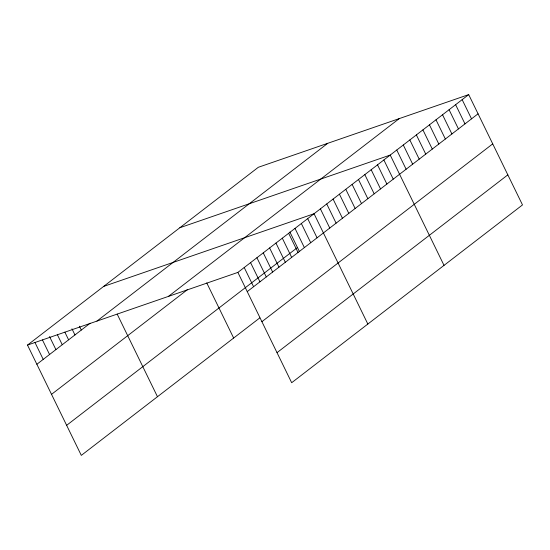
<?xml version="1.0" encoding="UTF-8"?>
<svg xmlns="http://www.w3.org/2000/svg" width="550" height="550" viewBox="0 0 550 550"><rect width="100%" height="100%" fill="white"/><g stroke="black" fill="none" stroke-linecap="round" stroke-linejoin="round"><path stroke-width="0.82" d="M259.806 317.893L81.304 455.386L27.5 345.077L258.321 167.282L468.696 94.614L522.5 204.923L291.679 382.717L237.875 272.408L468.696 94.614M36.864 364.279L90.186 323.207M96.924 321.097L327.745 143.303M168.451 296.388L399.272 118.594M51.528 394.343L187.371 289.712M66.639 425.322L297.461 247.528M247.239 291.61L478.06 113.816M261.903 321.674L492.724 143.88M277.014 352.653L507.836 174.859M179.843 227.734L390.218 155.066L444.022 265.375M103.668 286.406L314.05 213.737L367.847 324.046M27.5 345.077L237.875 272.408M462.158 99.653L471.522 118.855M455.62 104.692L464.984 123.887M449.082 109.725L458.446 128.927M442.537 114.764L451.901 133.966M435.999 119.804L445.362 139.006M429.461 124.843L438.824 144.038M422.916 129.876L432.286 149.078M416.377 134.915L425.741 154.117M409.839 139.954L419.203 159.149M403.301 144.987L412.665 164.189M396.756 150.026L406.12 169.228M383.873 159.954L393.236 179.156M377.527 164.842L386.891 184.044M371.174 169.73L380.538 188.932M364.829 174.625L374.192 193.82M358.483 179.513L367.847 198.715M352.131 184.401L361.494 203.603M345.785 189.289L355.149 208.491M339.439 194.178L348.803 213.379M333.087 199.066L342.457 218.268M326.741 203.961L336.105 223.156M320.396 208.849L329.759 228.051M307.697 218.625L317.061 237.827M301.352 223.513L310.716 242.715M295.006 228.408L304.37 247.603M289.905 232.038L299.337 251.377M288.654 233.296L298.024 252.491M282.308 238.184L291.672 257.386M275.962 243.072L285.326 262.274M269.617 247.961L278.981 267.163M263.264 252.849L272.628 272.051M256.919 257.744L266.282 276.939M250.573 262.632L259.937 281.827M244.221 267.52L253.591 286.722M206.752 282.899L233.647 338.044M117.171 314.084L157.472 396.715M79.427 326.212L81.297 330.048M71.954 328.797L74.951 334.943M64.859 332.152L68.606 339.831M57.386 334.737L62.253 344.719M49.541 336.552L55.907 349.607M42.439 339.907L49.562 354.496M34.973 342.492L43.209 359.384"/></g></svg>
